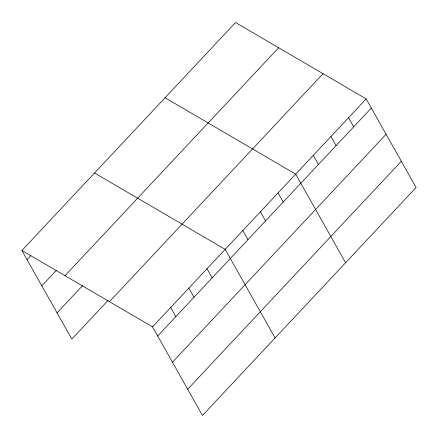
<?xml version="1.0" encoding="UTF-8"?>
<svg xmlns="http://www.w3.org/2000/svg" width="438" height="438" viewBox="0 0 438 438"><rect width="100%" height="100%" fill="white"/><g stroke="black" fill="none" stroke-linecap="round" stroke-linejoin="round"><path stroke-width="0.66" d="M21.9 250.498L235.54 22.541L366.179 98.906L416.1 187.502L202.46 415.459L152.539 326.868L21.9 250.498L71.821 339.094L108.137 300.342M27.046 259.63L30.77 255.655M41.824 285.855L56.256 270.454M65.01 275.699L278.65 47.742M57.044 312.869L82.656 285.543M109.429 301.667L323.069 73.704M152.539 326.868L366.179 98.906M157.685 336.001L371.325 108.038M172.463 362.221L386.102 134.263M187.683 389.24L401.323 161.277M165.038 97.767L295.677 174.132L345.598 262.729M94.537 172.994L225.176 249.359L275.097 337.955M348.555 117.712L353.701 126.845M330.931 136.519L336.077 145.651M313.301 155.326L318.448 164.458M278.053 192.939L283.2 202.071M260.429 211.746L265.576 220.878M242.805 230.552L247.952 239.685M207.021 268.735L212.162 277.873M188.86 288.111L194.007 297.249M170.7 307.492L175.846 316.625"/></g></svg>
